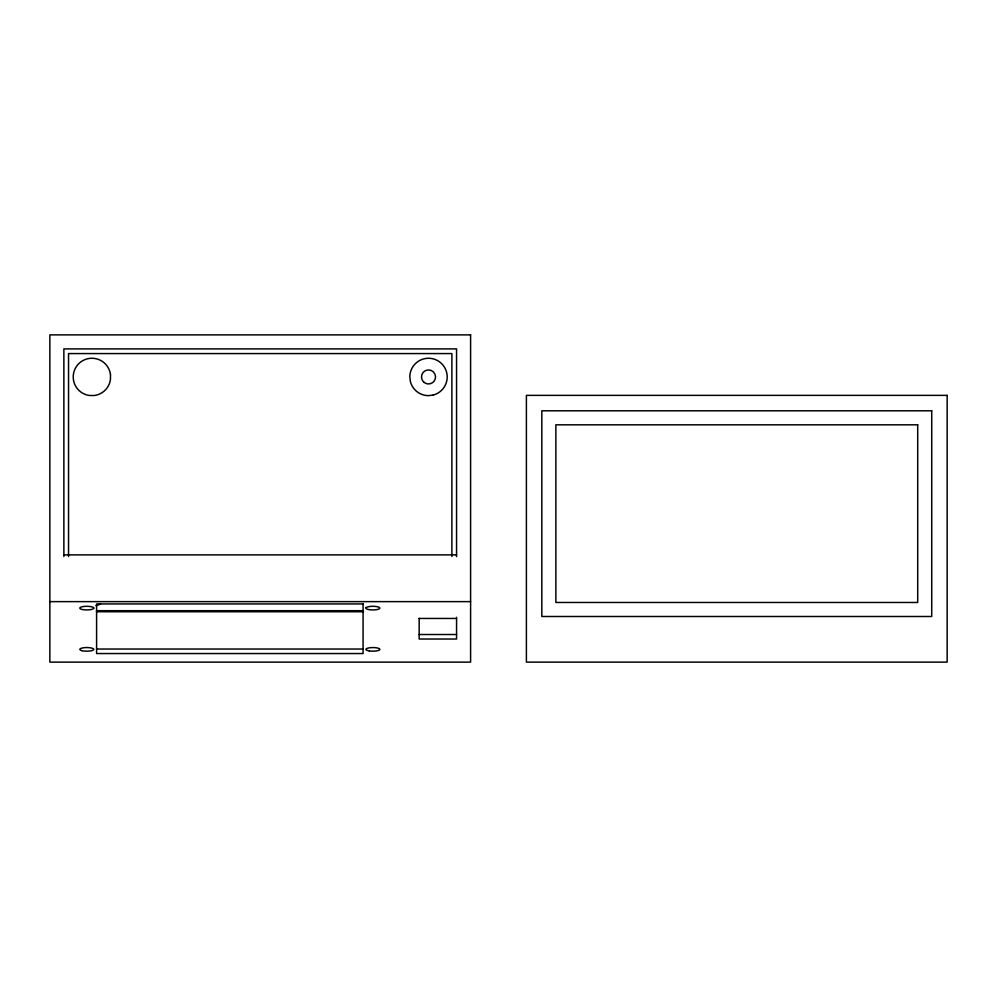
<?xml version="1.0" encoding="UTF-8"?>
<svg xmlns="http://www.w3.org/2000/svg" width="997" height="997" viewBox="0 0 997 997"><rect width="100%" height="100%" fill="white"/><g stroke="black" fill="none" stroke-linecap="round" stroke-linejoin="round"><path stroke-width="1.5" d="M63.87 554.88L456.564 554.88M49.85 601.627L470.596 601.627M96.485 610.7L363.431 610.7M96.472 611.747L363.444 611.747M419.164 618.452L456.564 618.452M419.164 634.516L456.564 634.516M96.597 649.035L363.07 649.035M456.564 556.6L456.564 348.9L63.87 348.9L63.87 556.5M456.564 617.317L456.564 639.027L419.164 639.027L419.164 618.352M451.89 556.488L451.89 353.574L68.544 353.574L68.544 556.488M100.51 603.933A18.694 18.694 0 0 1 95.924 605.59M110.505 374.847L110.418 379.72A18.694 18.694 0 0 1 94.03 395.535L89.157 395.448A18.694 18.694 0 0 1 73.255 375.807A18.694 18.694 0 0 1 91.437 358.259A18.694 18.694 0 0 1 110.505 374.847M93.78 607.983L93.668 608.457A7.016 1.82 0 0 1 87.287 609.927L85.468 609.89A7.016 1.82 0 0 1 79.81 607.921A7.016 1.82 0 0 1 86.889 606.301A7.016 1.82 0 0 1 93.78 607.983M366.073 607.672L365.874 608.145A7.016 1.82 0 0 0 375.969 609.74A7.016 1.82 0 0 0 377.29 606.699A7.016 1.82 0 0 0 366.073 607.672M433.122 395.074L428.274 395.647A18.694 18.694 0 0 1 410.39 381.552L409.817 376.704A18.694 18.694 0 0 1 427.127 358.309A18.694 18.694 0 0 1 446.968 373.95A18.694 18.694 0 0 1 433.122 395.074M470.596 334.88L49.85 334.88L49.85 662.12L470.596 662.12L470.596 334.88M947.15 395.373L526.404 395.373L526.404 662.12L947.15 662.12L947.15 395.373M931.721 410.801L541.832 410.801L541.832 616.495L931.721 616.495L931.721 410.801M917.701 424.822L555.865 424.822L555.865 602.475L917.701 602.475L917.701 424.822M363.07 603.933L96.597 603.933L96.597 653.546L363.07 653.546L363.07 603.933M369.376 650.941A7.016 1.82 0 0 0 379.894 649.371A7.016 1.82 0 0 0 369.376 647.801A7.016 1.82 0 0 0 369.376 650.941M81.829 650.655A7.016 1.82 0 0 0 93.556 649.845A7.016 1.82 0 0 0 84.969 647.614A7.016 1.82 0 0 0 81.829 650.655M423.563 381.913A7.016 7.016 0 0 0 435.29 378.773A7.016 7.016 0 0 0 426.704 370.174A7.016 7.016 0 0 0 423.563 381.913"/></g></svg>
